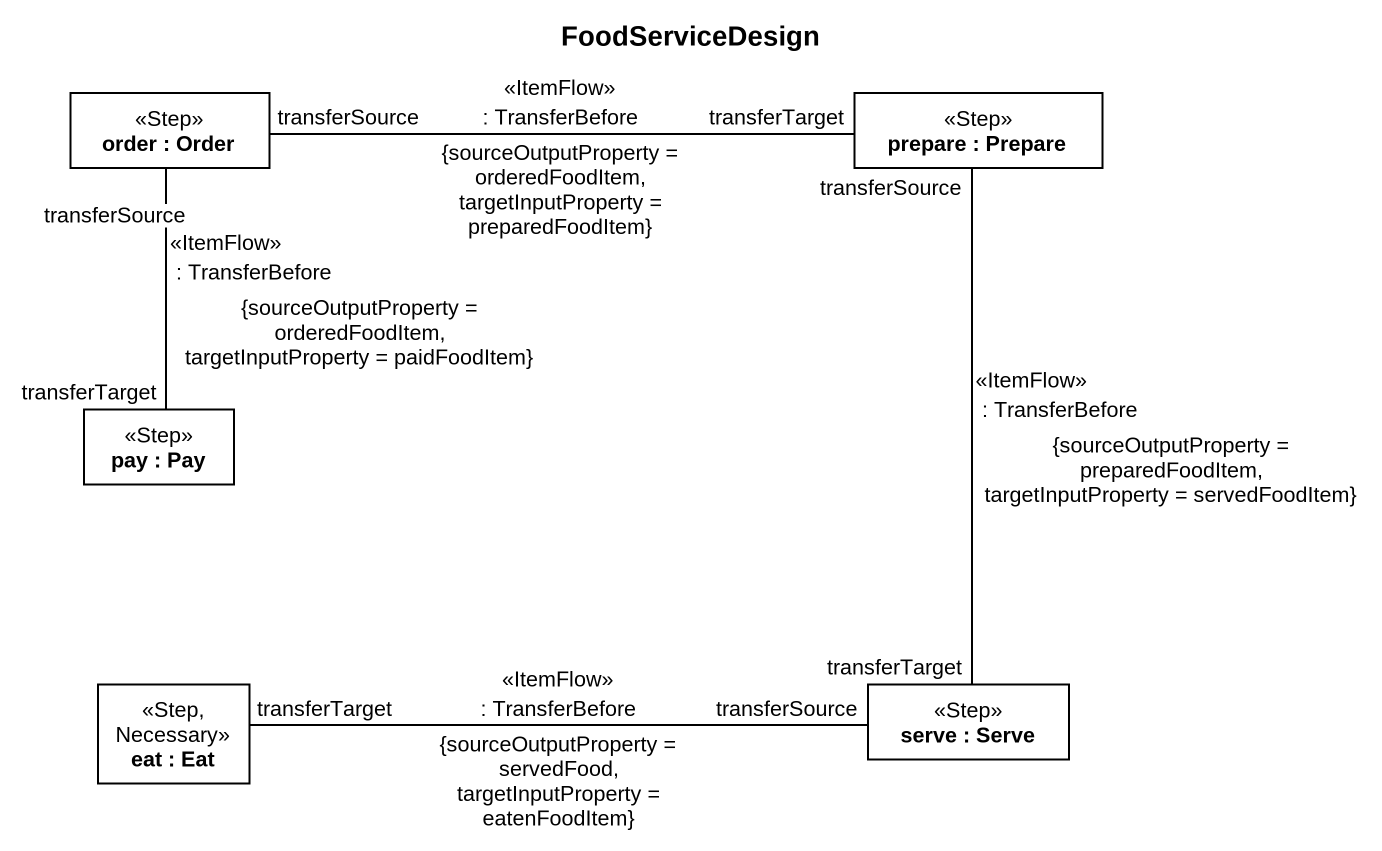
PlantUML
@startuml
title FoodServiceDesign
rectangle "order : Order" as order <<Step>>
rectangle "prepare : Prepare" as prepare <<Step>>
rectangle "pay : Pay" as pay <<Step>>
rectangle "eat : Eat" as eat <<Step, Necessary>>
rectangle "serve : Serve" as serve <<Step>>
order "transferSource" -right- "transferTarget" prepare : <<ItemFlow>>\n: TransferBefore\n{sourceOutputProperty = orderedFoodItem, targetInputProperty = preparedFoodItem}
order "transferSource" -- "transferTarget" pay : <<ItemFlow>>\n: TransferBefore\n{sourceOutputProperty = orderedFoodItem, targetInputProperty = paidFoodItem}
prepare "transferSource" -- "transferTarget" serve : <<ItemFlow>>\n: TransferBefore\n{sourceOutputProperty = preparedFoodItem, targetInputProperty = servedFoodItem}
serve "transferSource" -left- "transferTarget" eat : <<ItemFlow>>\n: TransferBefore\n{sourceOutputProperty = servedFood, targetInputProperty = eatenFoodItem}
@enduml
